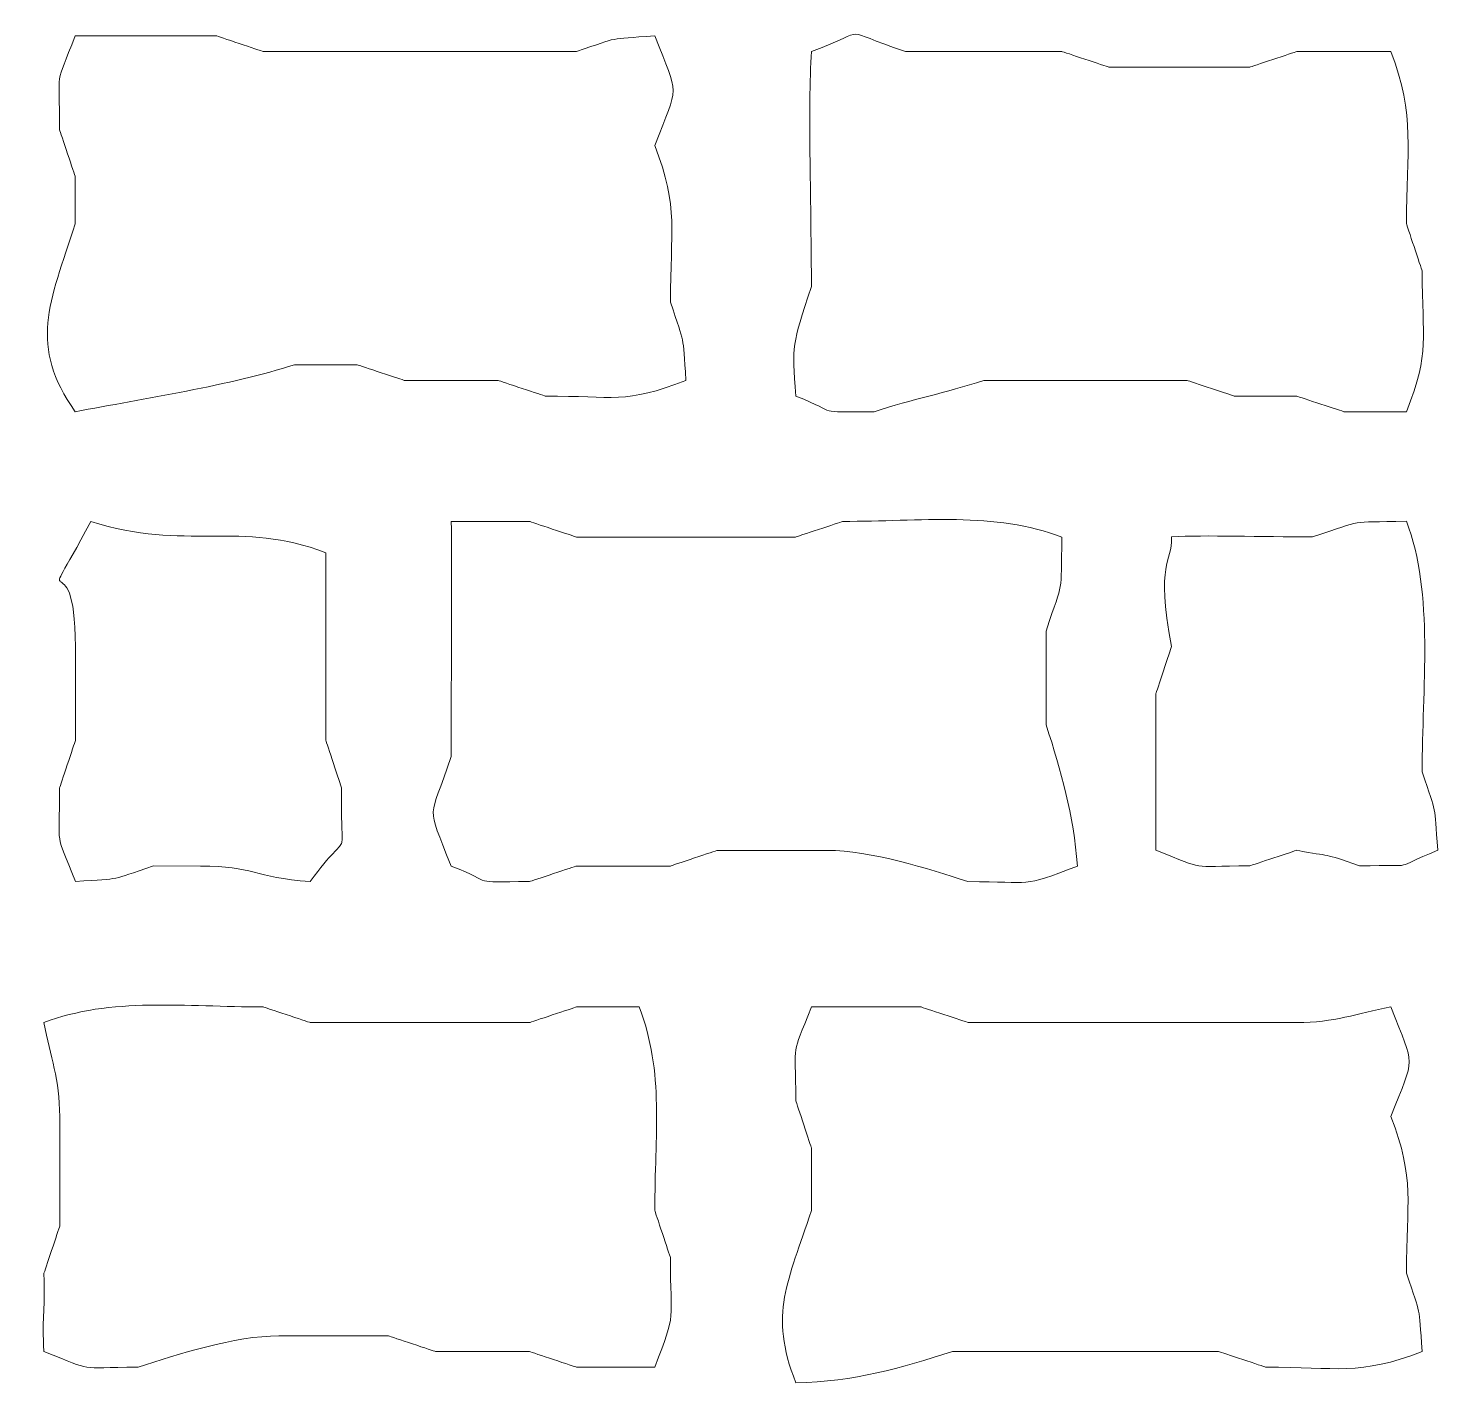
# Model space of a CAD drawing. Header units: millimetres. Extents: x -206 to 205, y -140 to 141.
# Drawn here: x -174.98 to -161.16, y -91.29 to -78.02 of the extents above; entities that cross this region are included whole.
import ezdxf

# ---------------------------------------------------------------- set-up
doc = ezdxf.new("R2010")
doc.units = ezdxf.units.MM
doc.header["$MEASUREMENT"] = 0
doc.layers.add('Ebene 1', color=7, linetype='Continuous')

msp = doc.modelspace()

# ---------------------------------------------------------------- linework, layer by layer
at = {"layer": 'Ebene 1', "color": 1, "lineweight": 18}
for points, knots in [([(-167.3033, -80.5496), (-167.3033, -79.7956), (-167.3381, -78.8012), (-167.3033, -78.2472), (-167.3033, -78.2472), (-166.6798, -78.0191), (-167.0706, -78.0242), (-166.3821, -78.2472), (-166.3821, -78.2472), (-166.3821, -78.2472), (-164.8476, -78.2472), (-164.8476, -78.2472), (-164.8476, -78.2472), (-164.8389, -78.2514), (-164.4132, -78.3915), (-164.3872, -78.4007), (-164.3872, -78.4007), (-164.3872, -78.4007), (-163.0065, -78.4007), (-163.0065, -78.4007), (-163.0065, -78.4007), (-162.9974, -78.3971), (-162.5717, -78.2569), (-162.5457, -78.2478), (-162.5457, -78.2478), (-162.5457, -78.2478), (-161.6254, -78.2472), (-161.6254, -78.2472), (-161.6254, -78.2472), (-161.382, -78.8743), (-161.472, -79.2248), (-161.472, -79.9359), (-161.472, -79.9359), (-161.469, -79.9446), (-161.3277, -80.3696), (-161.319, -80.3957), (-161.319, -80.3957), (-161.319, -81.076), (-161.2371, -81.1727), (-161.472, -81.7768), (-161.472, -81.7768), (-161.472, -81.7768), (-162.0854, -81.7768), (-162.0854, -81.7768), (-162.0854, -81.7768), (-162.0951, -81.7732), (-162.5207, -81.6325), (-162.5457, -81.6238), (-162.5457, -81.6238), (-162.5457, -81.6238), (-163.16, -81.6238), (-163.16, -81.6238), (-163.16, -81.6238), (-163.1692, -81.6197), (-163.5948, -81.4791), (-163.6199, -81.4698), (-163.6199, -81.4698), (-163.6199, -81.4698), (-164.5411, -81.4704), (-164.5411, -81.4704), (-164.5411, -81.4704), (-164.5411, -81.4704), (-165.1554, -81.4698), (-165.1554, -81.4698), (-165.1554, -81.4698), (-165.1554, -81.4698), (-165.6148, -81.4704), (-165.6148, -81.4704), (-165.6148, -81.4704), (-165.9975, -81.5942), (-166.3075, -81.6529), (-166.6891, -81.7768), (-166.6891, -81.7768), (-167.3065, -81.7768), (-166.9929, -81.8035), (-167.4573, -81.6238), (-167.4573, -81.6238), (-167.4901, -81.1011), (-167.4972, -81.1481), (-167.3033, -80.5496)], [0, 0, 0, 0, 0.047619, 0.047619, 0.047619, 0.047619, 0.0952381, 0.0952381, 0.0952381, 0.0952381, 0.1428571, 0.1428571, 0.1428571, 0.1428571, 0.1904762, 0.1904762, 0.1904762, 0.1904762, 0.2380952, 0.2380952, 0.2380952, 0.2380952, 0.2857143, 0.2857143, 0.2857143, 0.2857143, 0.3333333, 0.3333333, 0.3333333, 0.3333333, 0.3809524, 0.3809524, 0.3809524, 0.3809524, 0.4285714, 0.4285714, 0.4285714, 0.4285714, 0.4761905, 0.4761905, 0.4761905, 0.4761905, 0.5238095, 0.5238095, 0.5238095, 0.5238095, 0.5714286, 0.5714286, 0.5714286, 0.5714286, 0.6190476, 0.6190476, 0.6190476, 0.6190476, 0.6666667, 0.6666667, 0.6666667, 0.6666667, 0.7142857, 0.7142857, 0.7142857, 0.7142857, 0.7619048, 0.7619048, 0.7619048, 0.7619048, 0.8095238, 0.8095238, 0.8095238, 0.8095238, 0.8571429, 0.8571429, 0.8571429, 0.8571429, 0.9047619, 0.9047619, 0.9047619, 0.9047619, 1, 1, 1, 1]), ([(-174.5168, -79.9351), (-174.5168, -79.9351), (-174.5168, -79.4748), (-174.5168, -79.4748), (-174.5168, -79.4748), (-174.5209, -79.465), (-174.6615, -79.04), (-174.6708, -79.0139), (-174.6708, -79.0139), (-174.6708, -78.3832), (-174.7204, -78.6185), (-174.5168, -78.0932), (-174.5168, -78.0932), (-174.5168, -78.0932), (-173.1361, -78.0932), (-173.1361, -78.0932), (-173.1361, -78.0932), (-173.127, -78.0968), (-172.7014, -78.2379), (-172.6753, -78.2472), (-172.6753, -78.2472), (-172.6753, -78.2472), (-171.1406, -78.2472), (-171.1406, -78.2472), (-171.1406, -78.2472), (-171.1406, -78.2472), (-170.067, -78.2466), (-170.067, -78.2466), (-170.067, -78.2466), (-170.067, -78.2466), (-169.6061, -78.2472), (-169.6061, -78.2472), (-169.6061, -78.2472), (-169.156, -78.0978), (-169.3248, -78.131), (-168.8387, -78.0932), (-168.8387, -78.0932), (-168.5993, -78.71), (-168.5993, -78.551), (-168.8387, -79.1674), (-168.8387, -79.1674), (-168.5993, -79.7848), (-168.6853, -80.0068), (-168.6853, -80.702), (-168.6853, -80.702), (-168.5364, -81.1527), (-168.5692, -80.9848), (-168.5324, -81.4698), (-168.5324, -81.4698), (-169.1366, -81.704), (-169.2337, -81.6228), (-169.913, -81.6232), (-169.913, -81.6232), (-169.9222, -81.6192), (-170.3478, -81.4789), (-170.3734, -81.4692), (-170.3734, -81.4692), (-170.3734, -81.4692), (-171.2936, -81.4698), (-171.2936, -81.4698), (-171.2936, -81.4698), (-171.3029, -81.4658), (-171.7295, -81.3255), (-171.7545, -81.3158), (-171.7545, -81.3158), (-171.7545, -81.3158), (-172.3689, -81.3158), (-172.3689, -81.3158), (-172.3689, -81.3158), (-172.9821, -81.5153), (-173.8583, -81.6519), (-174.5168, -81.7766), (-174.5168, -81.7766), (-174.9782, -81.128), (-174.7704, -80.7178), (-174.5168, -79.9351)], [0, 0, 0, 0, 0.05, 0.05, 0.05, 0.05, 0.1, 0.1, 0.1, 0.1, 0.15, 0.15, 0.15, 0.15, 0.2, 0.2, 0.2, 0.2, 0.25, 0.25, 0.25, 0.25, 0.3, 0.3, 0.3, 0.3, 0.35, 0.35, 0.35, 0.35, 0.4, 0.4, 0.4, 0.4, 0.45, 0.45, 0.45, 0.45, 0.5, 0.5, 0.5, 0.5, 0.55, 0.55, 0.55, 0.55, 0.6, 0.6, 0.6, 0.6, 0.65, 0.65, 0.65, 0.65, 0.7, 0.7, 0.7, 0.7, 0.75, 0.75, 0.75, 0.75, 0.8, 0.8, 0.8, 0.8, 0.85, 0.85, 0.85, 0.85, 0.9, 0.9, 0.9, 0.9, 1, 1, 1, 1]), ([(-174.3629, -82.8515), (-173.4365, -83.1512), (-172.9015, -82.8321), (-172.0611, -83.1585), (-172.0611, -83.1585), (-172.0611, -83.1585), (-172.0611, -84.9994), (-172.0611, -84.9994), (-172.0611, -84.9994), (-172.0569, -85.0091), (-171.9162, -85.4343), (-171.9071, -85.4604), (-171.9071, -85.4604), (-171.9249, -86.2844), (-171.7934, -85.7902), (-172.2139, -86.3805), (-172.2139, -86.3805), (-172.7706, -86.3376), (-172.7694, -86.2276), (-173.2886, -86.2276), (-173.2886, -86.2276), (-173.2886, -86.2276), (-173.7496, -86.2271), (-173.7496, -86.2271), (-173.7496, -86.2271), (-174.1992, -86.3765), (-174.0315, -86.3437), (-174.5158, -86.3805), (-174.5158, -86.3805), (-174.7204, -85.8558), (-174.6698, -86.091), (-174.6698, -85.4604), (-174.6698, -85.4604), (-174.6657, -85.4511), (-174.5255, -85.0255), (-174.5158, -84.9994), (-174.5158, -84.9994), (-174.5158, -84.9994), (-174.5158, -84.0787), (-174.5158, -84.0787), (-174.5158, -84.0787), (-174.5158, -82.9288), (-174.9532, -83.9396), (-174.3629, -82.8515)], [0, 0, 0, 0, 0.0833333, 0.0833333, 0.0833333, 0.0833333, 0.1666667, 0.1666667, 0.1666667, 0.1666667, 0.25, 0.25, 0.25, 0.25, 0.3333333, 0.3333333, 0.3333333, 0.3333333, 0.4166667, 0.4166667, 0.4166667, 0.4166667, 0.5, 0.5, 0.5, 0.5, 0.5833333, 0.5833333, 0.5833333, 0.5833333, 0.6666667, 0.6666667, 0.6666667, 0.6666667, 0.75, 0.75, 0.75, 0.75, 0.8333333, 0.8333333, 0.8333333, 0.8333333, 1, 1, 1, 1]), ([(-170.8341, -82.8515), (-170.8341, -82.8515), (-170.0669, -82.8515), (-170.0669, -82.8515), (-170.0669, -82.8515), (-170.0576, -82.8551), (-169.632, -82.9952), (-169.6065, -83.0049), (-169.6065, -83.0049), (-169.6065, -83.0049), (-169.1456, -83.0049), (-169.1456, -83.0049), (-169.1456, -83.0049), (-169.1456, -83.0049), (-167.458, -83.0049), (-167.458, -83.0049), (-167.458, -83.0049), (-167.4493, -83.0014), (-167.0228, -82.8607), (-166.9977, -82.8515), (-166.9977, -82.8515), (-166.2412, -82.8515), (-165.4959, -82.7534), (-164.8488, -83.0049), (-164.8488, -83.0049), (-164.8615, -83.6081), (-164.8267, -83.3835), (-165.0028, -83.9257), (-165.0028, -83.9257), (-165.0028, -83.9257), (-165.0028, -84.3861), (-165.0028, -84.3861), (-165.0028, -84.3861), (-165.0028, -84.3861), (-165.0028, -84.846), (-165.0028, -84.846), (-165.0028, -84.846), (-164.8549, -85.3023), (-164.7347, -85.7216), (-164.6958, -86.2276), (-164.6958, -86.2276), (-165.2596, -86.4461), (-165.1214, -86.3805), (-165.77, -86.3805), (-165.77, -86.3805), (-166.1603, -86.2542), (-166.719, -86.0741), (-167.1506, -86.0741), (-167.1506, -86.0741), (-167.1506, -86.0741), (-168.2244, -86.0741), (-168.2244, -86.0741), (-168.2244, -86.0741), (-168.2335, -86.0778), (-168.6601, -86.2184), (-168.6852, -86.2276), (-168.6852, -86.2276), (-168.6852, -86.2276), (-169.6065, -86.2276), (-169.6065, -86.2276), (-169.6065, -86.2276), (-169.6152, -86.2306), (-170.0408, -86.3718), (-170.0669, -86.3805), (-170.0669, -86.3805), (-170.6833, -86.3811), (-170.3696, -86.4076), (-170.8341, -86.2276), (-170.8341, -86.2276), (-171.0838, -85.583), (-171.05, -85.8189), (-170.8341, -85.1534), (-170.8341, -85.1534), (-170.8341, -84.7932), (-170.8234, -82.8715), (-170.8341, -82.8515)], [0, 0, 0, 0, 0.05, 0.05, 0.05, 0.05, 0.1, 0.1, 0.1, 0.1, 0.15, 0.15, 0.15, 0.15, 0.2, 0.2, 0.2, 0.2, 0.25, 0.25, 0.25, 0.25, 0.3, 0.3, 0.3, 0.3, 0.35, 0.35, 0.35, 0.35, 0.4, 0.4, 0.4, 0.4, 0.45, 0.45, 0.45, 0.45, 0.5, 0.5, 0.5, 0.5, 0.55, 0.55, 0.55, 0.55, 0.6, 0.6, 0.6, 0.6, 0.65, 0.65, 0.65, 0.65, 0.7, 0.7, 0.7, 0.7, 0.75, 0.75, 0.75, 0.75, 0.8, 0.8, 0.8, 0.8, 0.85, 0.85, 0.85, 0.85, 0.9, 0.9, 0.9, 0.9, 1, 1, 1, 1]), ([(-163.7736, -83.0033), (-163.4421, -82.9825), (-162.9014, -83.0039), (-162.3931, -83.0033), (-162.3931, -83.0033), (-161.8513, -82.8279), (-162.0754, -82.8637), (-161.4727, -82.8505), (-161.4727, -82.8505), (-161.2001, -83.5497), (-161.3187, -84.5022), (-161.3187, -85.3052), (-161.3187, -85.3052), (-161.169, -85.7559), (-161.2032, -85.5881), (-161.1649, -86.0731), (-161.1649, -86.0731), (-161.6554, -86.2674), (-161.3116, -86.2128), (-161.9321, -86.2265), (-161.9321, -86.2265), (-162.3101, -86.091), (-162.1961, -86.1411), (-162.547, -86.0731), (-162.547, -86.0731), (-162.5557, -86.0766), (-162.9813, -86.2173), (-163.0064, -86.2265), (-163.0064, -86.2265), (-163.6376, -86.2265), (-163.4028, -86.2767), (-163.9276, -86.0731), (-163.9276, -86.0731), (-163.9276, -86.0731), (-163.9276, -84.5384), (-163.9276, -84.5384), (-163.9276, -84.5384), (-163.9235, -84.5287), (-163.7839, -84.1037), (-163.7746, -84.0781), (-163.7746, -84.0781), (-163.9353, -83.2263), (-163.7645, -83.2765), (-163.7746, -83.0039), (-163.7746, -83.0039), (-163.7746, -83.0039), (-163.7736, -83.0033), (-163.7736, -83.0033)], [0, 0, 0, 0, 0.0769231, 0.0769231, 0.0769231, 0.0769231, 0.1538462, 0.1538462, 0.1538462, 0.1538462, 0.2307692, 0.2307692, 0.2307692, 0.2307692, 0.3076923, 0.3076923, 0.3076923, 0.3076923, 0.3846154, 0.3846154, 0.3846154, 0.3846154, 0.4615385, 0.4615385, 0.4615385, 0.4615385, 0.5384615, 0.5384615, 0.5384615, 0.5384615, 0.6153846, 0.6153846, 0.6153846, 0.6153846, 0.6923077, 0.6923077, 0.6923077, 0.6923077, 0.7692308, 0.7692308, 0.7692308, 0.7692308, 0.8461538, 0.8461538, 0.8461538, 0.8461538, 1, 1, 1, 1]), ([(-174.8235, -90.2172), (-174.8194, -90.2079), (-174.6788, -89.7824), (-174.6695, -89.7569), (-174.6695, -89.7569), (-174.6695, -89.7569), (-174.6695, -89.1425), (-174.6695, -89.1425), (-174.6695, -89.1425), (-174.6695, -89.1425), (-174.6695, -88.6827), (-174.6695, -88.6827), (-174.6695, -88.6827), (-174.6695, -88.3144), (-174.7585, -88.102), (-174.8235, -87.7619), (-174.8235, -87.7619), (-174.1749, -87.5102), (-173.4306, -87.608), (-172.6746, -87.608), (-172.6746, -87.608), (-172.6653, -87.612), (-172.2397, -87.7527), (-172.2136, -87.7619), (-172.2136, -87.7619), (-172.2136, -87.7619), (-170.6801, -87.7619), (-170.6801, -87.7619), (-170.6801, -87.7619), (-170.6801, -87.7619), (-170.0657, -87.7619), (-170.0657, -87.7619), (-170.0657, -87.7619), (-170.057, -87.7577), (-169.6315, -87.6177), (-169.6054, -87.608), (-169.6054, -87.608), (-169.6054, -87.608), (-168.992, -87.6084), (-168.992, -87.6084), (-168.992, -87.6084), (-168.7419, -88.2499), (-168.838, -88.8626), (-168.838, -89.6034), (-168.838, -89.6034), (-168.835, -89.612), (-168.6943, -90.0377), (-168.6852, -90.0638), (-168.6852, -90.0638), (-168.6852, -90.7118), (-168.6192, -90.5742), (-168.838, -91.138), (-168.838, -91.138), (-168.838, -91.138), (-169.6054, -91.138), (-169.6054, -91.138), (-169.6054, -91.138), (-169.6141, -91.1344), (-170.0396, -90.9937), (-170.0657, -90.9846), (-170.0657, -90.9846), (-170.0657, -90.9846), (-170.9871, -90.9846), (-170.9871, -90.9846), (-170.9871, -90.9846), (-170.9962, -90.9809), (-171.4218, -90.8403), (-171.4464, -90.831), (-171.4464, -90.831), (-171.4464, -90.831), (-172.5216, -90.831), (-172.5216, -90.831), (-172.5216, -90.831), (-172.9543, -90.831), (-173.5119, -91.0111), (-173.9021, -91.1384), (-173.9021, -91.1384), (-174.5329, -91.1384), (-174.2981, -91.1881), (-174.8235, -90.9846), (-174.8235, -90.9846), (-174.8455, -90.6357), (-174.8127, -90.6515), (-174.8235, -90.2172)], [0, 0, 0, 0, 0.0454545, 0.0454545, 0.0454545, 0.0454545, 0.0909091, 0.0909091, 0.0909091, 0.0909091, 0.1363636, 0.1363636, 0.1363636, 0.1363636, 0.1818182, 0.1818182, 0.1818182, 0.1818182, 0.2272727, 0.2272727, 0.2272727, 0.2272727, 0.2727273, 0.2727273, 0.2727273, 0.2727273, 0.3181818, 0.3181818, 0.3181818, 0.3181818, 0.3636364, 0.3636364, 0.3636364, 0.3636364, 0.4090909, 0.4090909, 0.4090909, 0.4090909, 0.4545455, 0.4545455, 0.4545455, 0.4545455, 0.5, 0.5, 0.5, 0.5, 0.5454545, 0.5454545, 0.5454545, 0.5454545, 0.5909091, 0.5909091, 0.5909091, 0.5909091, 0.6363636, 0.6363636, 0.6363636, 0.6363636, 0.6818182, 0.6818182, 0.6818182, 0.6818182, 0.7272727, 0.7272727, 0.7272727, 0.7272727, 0.7727273, 0.7727273, 0.7727273, 0.7727273, 0.8181818, 0.8181818, 0.8181818, 0.8181818, 0.8636364, 0.8636364, 0.8636364, 0.8636364, 0.9090909, 0.9090909, 0.9090909, 0.9090909, 1, 1, 1, 1]), ([(-167.3033, -89.6029), (-167.3033, -89.6029), (-167.3033, -88.9889), (-167.3033, -88.9889), (-167.3033, -88.9889), (-167.3065, -88.9798), (-167.4472, -88.5542), (-167.4563, -88.5286), (-167.4563, -88.5286), (-167.4563, -87.898), (-167.5069, -88.1331), (-167.3023, -87.6078), (-167.3023, -87.6078), (-167.3023, -87.6078), (-166.2282, -87.6084), (-166.2282, -87.6084), (-166.2282, -87.6084), (-166.2195, -87.6114), (-165.7939, -87.7521), (-165.7678, -87.7614), (-165.7678, -87.7614), (-165.7678, -87.7614), (-164.5411, -87.7614), (-164.5411, -87.7614), (-164.5411, -87.7614), (-164.5411, -87.7614), (-162.5457, -87.7614), (-162.5457, -87.7614), (-162.5457, -87.7614), (-162.1779, -87.7614), (-161.965, -87.6728), (-161.6244, -87.6084), (-161.6244, -87.6084), (-161.386, -88.2248), (-161.386, -88.0657), (-161.6244, -88.6821), (-161.6244, -88.6821), (-161.386, -89.2989), (-161.472, -89.5215), (-161.472, -90.2166), (-161.472, -90.2166), (-161.3221, -90.6673), (-161.3559, -90.499), (-161.318, -90.984), (-161.318, -90.984), (-161.9354, -91.2238), (-162.1568, -91.1378), (-162.8526, -91.1374), (-162.8526, -91.1374), (-162.8613, -91.1338), (-163.2868, -90.9937), (-163.3129, -90.984), (-163.3129, -90.984), (-163.3129, -90.984), (-164.8476, -90.984), (-164.8476, -90.984), (-164.8476, -90.984), (-164.8476, -90.984), (-165.4608, -90.984), (-165.4608, -90.984), (-165.4608, -90.984), (-165.4608, -90.984), (-165.9218, -90.984), (-165.9218, -90.984), (-165.9218, -90.984), (-166.4281, -91.1481), (-166.8798, -91.2786), (-167.4563, -91.2908), (-167.4563, -91.2908), (-167.7238, -90.6018), (-167.532, -90.3081), (-167.3033, -89.6029)], [0, 0, 0, 0, 0.0526316, 0.0526316, 0.0526316, 0.0526316, 0.1052632, 0.1052632, 0.1052632, 0.1052632, 0.1578947, 0.1578947, 0.1578947, 0.1578947, 0.2105263, 0.2105263, 0.2105263, 0.2105263, 0.2631579, 0.2631579, 0.2631579, 0.2631579, 0.3157895, 0.3157895, 0.3157895, 0.3157895, 0.3684211, 0.3684211, 0.3684211, 0.3684211, 0.4210526, 0.4210526, 0.4210526, 0.4210526, 0.4736842, 0.4736842, 0.4736842, 0.4736842, 0.5263158, 0.5263158, 0.5263158, 0.5263158, 0.5789474, 0.5789474, 0.5789474, 0.5789474, 0.6315789, 0.6315789, 0.6315789, 0.6315789, 0.6842105, 0.6842105, 0.6842105, 0.6842105, 0.7368421, 0.7368421, 0.7368421, 0.7368421, 0.7894737, 0.7894737, 0.7894737, 0.7894737, 0.8421053, 0.8421053, 0.8421053, 0.8421053, 0.8947368, 0.8947368, 0.8947368, 0.8947368, 1, 1, 1, 1])]:
    msp.add_open_spline(points, degree=3, knots=knots, dxfattribs=at)

doc.saveas('drawing.dxf')
